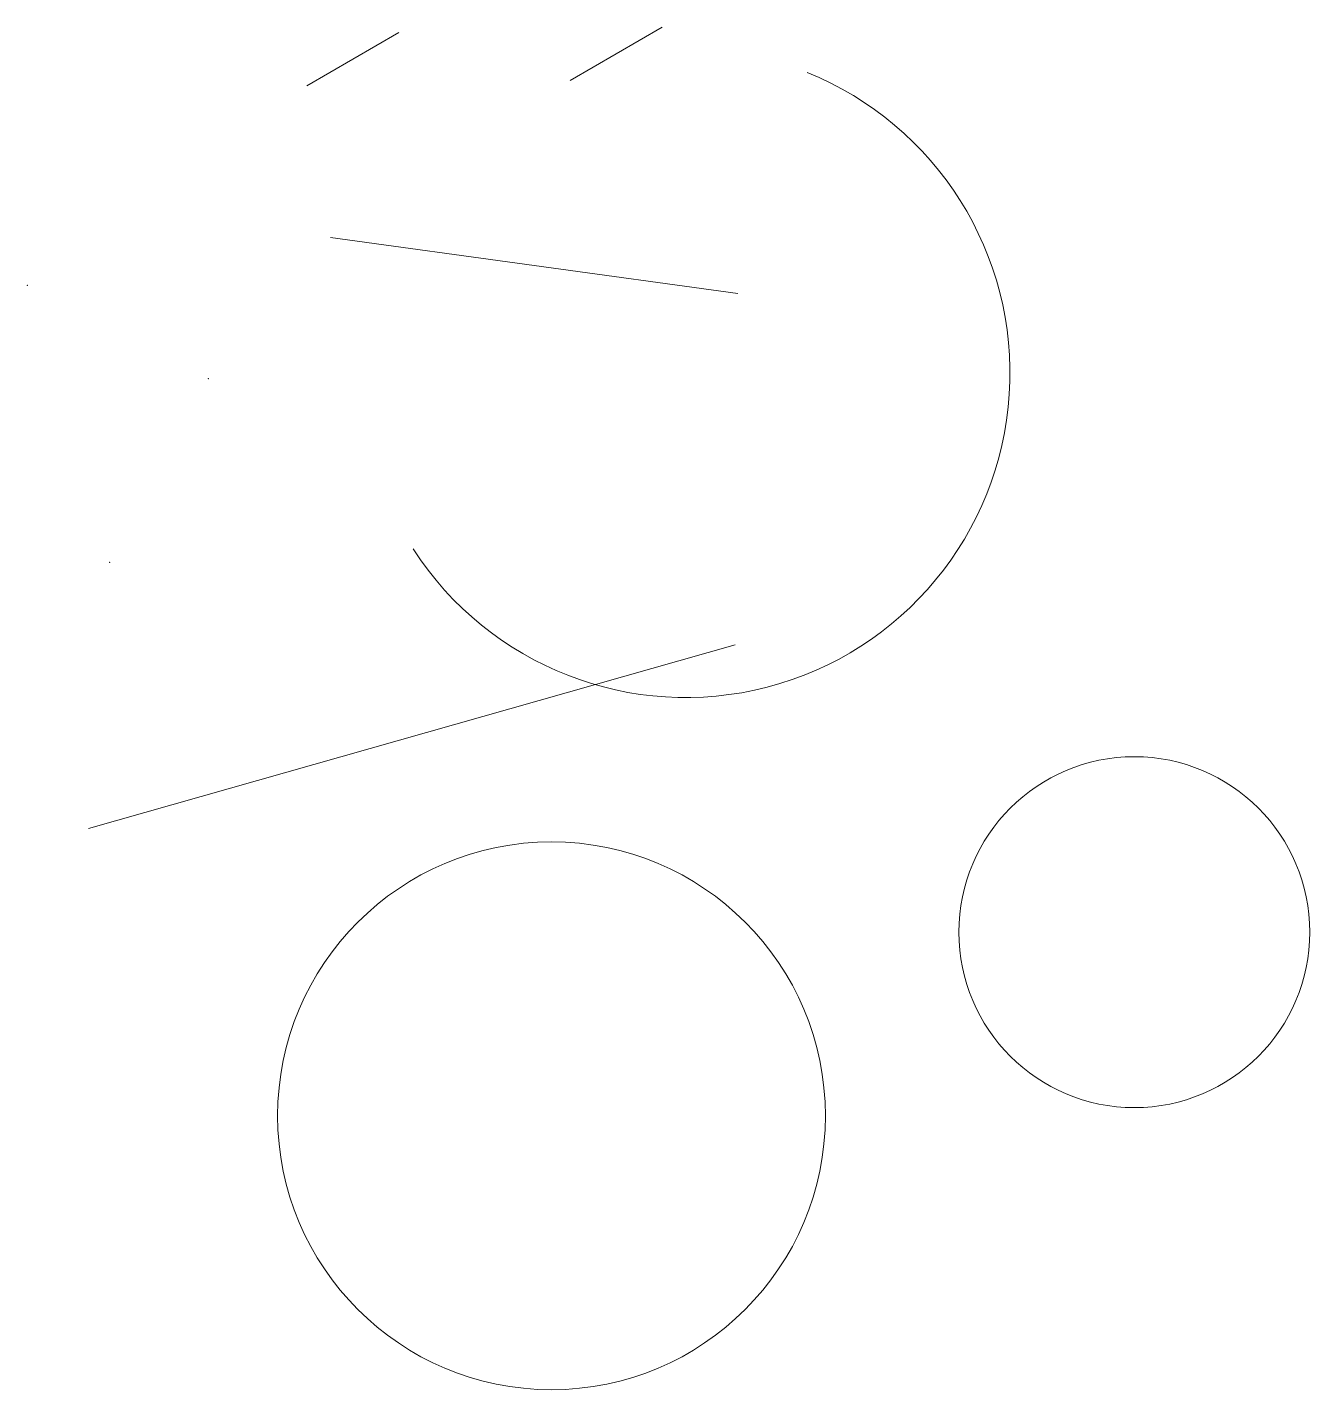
# Model space of a CAD drawing. Header units: millimetres. Extents: x 16 to 137, y 47 to 175.
import ezdxf

# ---------------------------------------------------------------- set-up
doc = ezdxf.new("R2010")
doc.units = ezdxf.units.MM
doc.layers.get('0').update_dxf_attribs({"linetype": 'CONTINUOUS', "lineweight": 0})
doc.layers.add('Extra', color=2, linetype='CONTINUOUS', lineweight=0)

msp = doc.modelspace()

# ---------------------------------------------------------------- linework, layer by layer
at = {"color": 1}
msp.add_line((22, 99.5), (82.75, 116.75), dxfattribs=at)
at = {"color": 3}
msp.add_circle((65.5, 72.5), 25.73, dxfattribs=at)
at = {"color": 4}
msp.add_arc((78.11, 142.25), 30.46, 212.794, 68.037, dxfattribs=at)
at = {"layer": 'Extra', "color": 5}
for p, q in [((42.5, 169.25), (51.16, 174.25)), ((67.25, 169.75), (75.91, 174.75))]:
    msp.add_line(p, q, dxfattribs=at)
at = {"layer": 'Extra'}
msp.add_line((44.75, 155), (83, 149.75), dxfattribs=at)
msp.add_circle((120.25, 89.75), 16.48, dxfattribs=at)
for p in [(16.25, 150.5), (33.25, 141.75), (24, 124.5)]:
    msp.add_point(p, dxfattribs=at)

doc.saveas('drawing.dxf')
